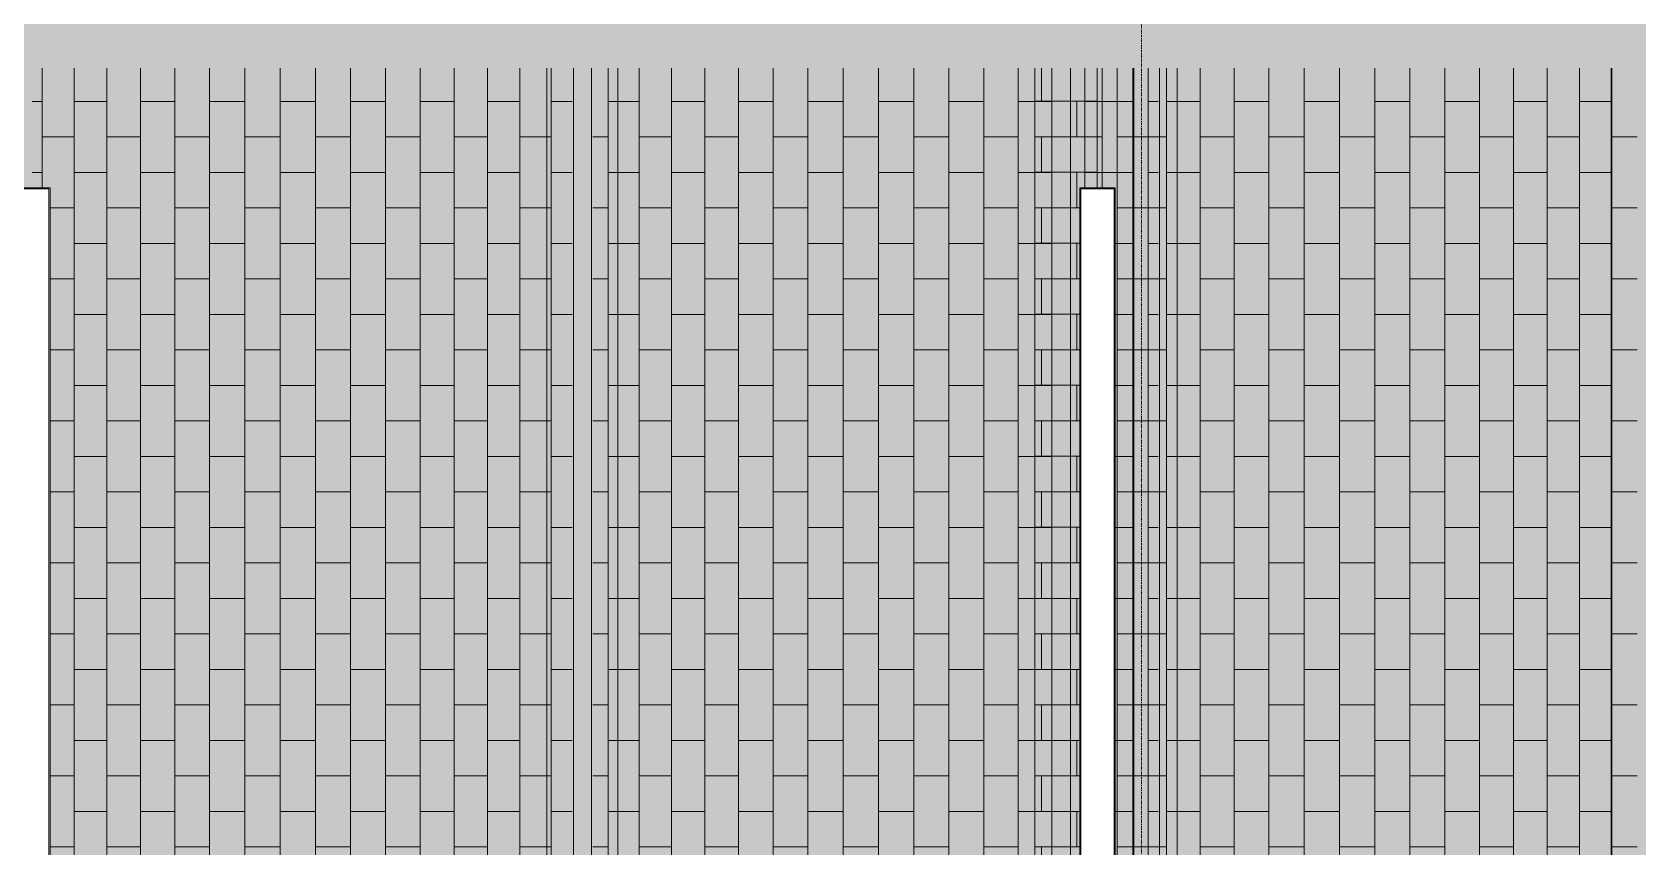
# Model space of a CAD drawing. Header units: inches. Extents: x -956 to 966, y -1111 to 895.
# Drawn here: x -13.8 to 167.1, y 701.6 to 793.4 of the extents above; entities that cross this region are included whole.
import ezdxf

# ---------------------------------------------------------------- set-up
doc = ezdxf.new("R2010")
doc.units = ezdxf.units.IN
doc.header["$MEASUREMENT"] = 0
doc.linetypes.add('Grid Line 1_4_', pattern=[0.4375, 0.25, -0.0625, 0.0625, -0.0625])
for name, color, linetype, lineweight in [('A-CLNG', 13, 'Continuous', 13), ('A-CLNG-PATT', 13, 'Continuous', 13), ('E-LITE-EQPM', 33, 'Continuous', 9), ('S-GRID', 1, 'Continuous', 9)]:
    doc.layers.add(name, color=color, linetype=linetype, lineweight=lineweight)

# ---------------------------------------------------------------- blocks, each defined once
blk = doc.blocks.new('Lighting - Pendant-Finelite-HP4-D - HP-4 D-8_-SO-3000K-120-FA-SC-3361575-7TH FLOOR TELECOM OVERHEAD ROUTING PLAN')
at = {"layer": 'E-LITE-EQPM', "color": 9}
for p, q in [((48, 2), (-48, 2)), ((-48, 2), (-48, -2)), ((47.875, 1.875), (-47.875, 1.875)), ((-47.875, 1.875), (-47.875, -1.875)), ((-47.875, 1.875), (47.875, 1.875)), ((-47.875, -1.875), (-47.875, 1.875)), ((-48, -2), (48, -2)), ((-47.875, -1.875), (47.875, -1.875)), ((47.875, -1.875), (-47.875, -1.875))]:
    blk.add_line(p, q, dxfattribs=at)
blk = doc.blocks.new('FP_1_50-7TH FLOOR TELECOM OVERHEAD ROUTING PLAN')
at = {"layer": 'A-CLNG-PATT', "color": 50}
for p, q in [((-12.69, 775.86), (-12.69, 789.34)), ((-9.09, 542.63), (-9.09, 789.34)), ((-5.39, 542.63), (-5.39, 789.34)), ((-1.6, 542.63), (-1.6, 789.34)), ((2.26, 542.63), (2.26, 789.34)), ((6.18, 542.63), (6.18, 789.34)), ((10.13, 542.63), (10.13, 789.34)), ((14.11, 542.63), (14.11, 789.34)), ((18.09, 542.63), (18.09, 789.34)), ((22.05, 542.63), (22.05, 789.34)), ((25.99, 542.63), (25.99, 789.34)), ((29.88, 542.63), (29.88, 789.34)), ((33.71, 542.63), (33.71, 789.34)), ((37.47, 542.63), (37.47, 789.34)), ((41.12, 542.63), (41.12, 789.34)), ((44.67, 542.63), (44.67, 789.34)), ((-13.82, 785.61), (-12.69, 785.61)), ((-9.09, 785.61), (-5.39, 785.61)), ((-1.6, 785.61), (2.26, 785.61)), ((6.18, 785.61), (10.13, 785.61)), ((14.11, 785.61), (18.09, 785.61)), ((22.05, 785.61), (25.99, 785.61)), ((29.88, 785.61), (33.71, 785.61)), ((37.47, 785.61), (41.12, 785.61)), ((44.67, 785.61), (47.03, 785.61)), ((-12.69, 781.61), (-9.09, 781.61)), ((-5.39, 781.61), (-1.6, 781.61)), ((2.26, 781.61), (6.18, 781.61)), ((10.13, 781.61), (14.11, 781.61)), ((18.09, 781.61), (22.05, 781.61)), ((25.99, 781.61), (29.88, 781.61)), ((33.71, 781.61), (37.47, 781.61)), ((41.12, 781.61), (44.18, 781.61)), ((44.18, 781.61), (44.67, 781.61)), ((-13.82, 777.61), (-12.69, 777.61)), ((-9.09, 777.61), (-5.39, 777.61)), ((-1.6, 777.61), (2.26, 777.61)), ((6.18, 777.61), (10.13, 777.61)), ((14.11, 777.61), (18.09, 777.61)), ((22.05, 777.61), (25.99, 777.61)), ((29.88, 777.61), (33.71, 777.61)), ((37.47, 777.61), (41.12, 777.61)), ((44.67, 777.61), (47.03, 777.61)), ((-11.8, 773.61), (-9.09, 773.61)), ((-5.39, 773.61), (-1.6, 773.61)), ((2.26, 773.61), (6.18, 773.61)), ((10.13, 773.61), (14.11, 773.61)), ((18.09, 773.61), (22.05, 773.61)), ((25.99, 773.61), (29.88, 773.61)), ((33.71, 773.61), (37.47, 773.61)), ((41.12, 773.61), (44.18, 773.61)), ((44.18, 773.61), (44.67, 773.61)), ((-9.09, 769.61), (-5.39, 769.61)), ((-1.6, 769.61), (2.26, 769.61)), ((6.18, 769.61), (10.13, 769.61)), ((14.11, 769.61), (18.09, 769.61)), ((22.05, 769.61), (25.99, 769.61)), ((29.88, 769.61), (33.71, 769.61)), ((37.47, 769.61), (41.12, 769.61)), ((44.67, 769.61), (47.03, 769.61)), ((-11.8, 765.61), (-9.09, 765.61)), ((-5.39, 765.61), (-1.6, 765.61)), ((2.26, 765.61), (6.18, 765.61)), ((10.13, 765.61), (14.11, 765.61)), ((18.09, 765.61), (22.05, 765.61)), ((25.99, 765.61), (29.88, 765.61)), ((33.71, 765.61), (37.47, 765.61)), ((41.12, 765.61), (44.18, 765.61)), ((44.18, 765.61), (44.67, 765.61)), ((-9.09, 761.61), (-5.39, 761.61)), ((-1.6, 761.61), (2.26, 761.61)), ((6.18, 761.61), (10.13, 761.61)), ((14.11, 761.61), (18.09, 761.61)), ((22.05, 761.61), (25.99, 761.61)), ((29.88, 761.61), (33.71, 761.61)), ((37.47, 761.61), (41.12, 761.61)), ((44.67, 761.61), (47.03, 761.61)), ((-11.8, 757.61), (-9.09, 757.61)), ((-5.39, 757.61), (-1.6, 757.61)), ((2.26, 757.61), (6.18, 757.61)), ((10.13, 757.61), (14.11, 757.61)), ((18.09, 757.61), (22.05, 757.61)), ((25.99, 757.61), (29.88, 757.61)), ((33.71, 757.61), (37.47, 757.61)), ((41.12, 757.61), (44.18, 757.61)), ((44.18, 757.61), (44.67, 757.61)), ((-9.09, 753.61), (-5.39, 753.61)), ((-1.6, 753.61), (2.26, 753.61)), ((6.18, 753.61), (10.13, 753.61)), ((14.11, 753.61), (18.09, 753.61)), ((22.05, 753.61), (25.99, 753.61)), ((29.88, 753.61), (33.71, 753.61)), ((37.47, 753.61), (41.12, 753.61)), ((44.67, 753.61), (47.03, 753.61)), ((-11.8, 749.61), (-9.09, 749.61)), ((-5.39, 749.61), (-1.6, 749.61)), ((2.26, 749.61), (6.18, 749.61)), ((10.13, 749.61), (14.11, 749.61)), ((18.09, 749.61), (22.05, 749.61)), ((25.99, 749.61), (29.88, 749.61)), ((33.71, 749.61), (37.47, 749.61)), ((41.12, 749.61), (44.18, 749.61)), ((44.18, 749.61), (44.67, 749.61)), ((-9.09, 745.61), (-5.39, 745.61)), ((-1.6, 745.61), (2.26, 745.61)), ((6.18, 745.61), (10.13, 745.61)), ((14.11, 745.61), (18.09, 745.61)), ((22.05, 745.61), (25.99, 745.61)), ((29.88, 745.61), (33.71, 745.61)), ((37.47, 745.61), (41.12, 745.61)), ((44.67, 745.61), (47.03, 745.61)), ((-11.8, 741.61), (-9.09, 741.61)), ((-5.39, 741.61), (-1.6, 741.61)), ((2.26, 741.61), (6.18, 741.61)), ((10.13, 741.61), (14.11, 741.61)), ((18.09, 741.61), (22.05, 741.61)), ((25.99, 741.61), (29.88, 741.61)), ((33.71, 741.61), (37.47, 741.61)), ((41.12, 741.61), (44.18, 741.61)), ((44.18, 741.61), (44.67, 741.61)), ((-9.09, 737.61), (-5.39, 737.61)), ((-1.6, 737.61), (2.26, 737.61)), ((6.18, 737.61), (10.13, 737.61)), ((14.11, 737.61), (18.09, 737.61)), ((22.05, 737.61), (25.99, 737.61)), ((29.88, 737.61), (33.71, 737.61)), ((37.47, 737.61), (41.12, 737.61)), ((44.67, 737.61), (47.03, 737.61)), ((-11.8, 733.61), (-9.09, 733.61)), ((-5.39, 733.61), (-1.6, 733.61)), ((2.26, 733.61), (6.18, 733.61)), ((10.13, 733.61), (14.11, 733.61)), ((18.09, 733.61), (22.05, 733.61)), ((25.99, 733.61), (29.88, 733.61)), ((33.71, 733.61), (37.47, 733.61)), ((41.12, 733.61), (44.18, 733.61)), ((44.18, 733.61), (44.67, 733.61)), ((-9.09, 729.61), (-5.39, 729.61)), ((-1.6, 729.61), (2.26, 729.61)), ((6.18, 729.61), (10.13, 729.61)), ((14.11, 729.61), (18.09, 729.61)), ((22.05, 729.61), (25.99, 729.61)), ((29.88, 729.61), (33.71, 729.61)), ((37.47, 729.61), (41.12, 729.61)), ((44.67, 729.61), (47.03, 729.61)), ((-11.8, 725.61), (-9.09, 725.61)), ((-5.39, 725.61), (-1.6, 725.61)), ((2.26, 725.61), (6.18, 725.61)), ((10.13, 725.61), (14.11, 725.61)), ((18.09, 725.61), (22.05, 725.61)), ((25.99, 725.61), (29.88, 725.61)), ((33.71, 725.61), (37.47, 725.61)), ((41.12, 725.61), (44.18, 725.61)), ((44.18, 725.61), (44.67, 725.61)), ((-9.09, 721.61), (-5.39, 721.61)), ((-1.6, 721.61), (2.26, 721.61)), ((6.18, 721.61), (10.13, 721.61)), ((14.11, 721.61), (18.09, 721.61)), ((22.05, 721.61), (25.99, 721.61)), ((29.88, 721.61), (33.71, 721.61)), ((37.47, 721.61), (41.12, 721.61)), ((44.67, 721.61), (47.03, 721.61)), ((-11.8, 717.61), (-9.09, 717.61)), ((-5.39, 717.61), (-1.6, 717.61)), ((2.26, 717.61), (6.18, 717.61)), ((10.13, 717.61), (14.11, 717.61)), ((18.09, 717.61), (22.05, 717.61)), ((25.99, 717.61), (29.88, 717.61)), ((33.71, 717.61), (37.47, 717.61)), ((41.12, 717.61), (44.18, 717.61)), ((44.18, 717.61), (44.67, 717.61)), ((-9.09, 713.61), (-5.39, 713.61)), ((-1.6, 713.61), (2.26, 713.61)), ((6.18, 713.61), (10.13, 713.61)), ((14.11, 713.61), (18.09, 713.61)), ((22.05, 713.61), (25.99, 713.61)), ((29.88, 713.61), (33.71, 713.61)), ((37.47, 713.61), (41.12, 713.61)), ((44.67, 713.61), (47.03, 713.61)), ((-11.8, 709.61), (-9.09, 709.61)), ((-5.39, 709.61), (-1.6, 709.61)), ((2.26, 709.61), (6.18, 709.61)), ((10.13, 709.61), (14.11, 709.61)), ((18.09, 709.61), (22.05, 709.61)), ((25.99, 709.61), (29.88, 709.61)), ((33.71, 709.61), (37.47, 709.61)), ((41.12, 709.61), (44.18, 709.61)), ((44.18, 709.61), (44.67, 709.61)), ((-9.09, 705.61), (-5.39, 705.61)), ((-1.6, 705.61), (2.26, 705.61)), ((6.18, 705.61), (10.13, 705.61)), ((14.11, 705.61), (18.09, 705.61)), ((22.05, 705.61), (25.99, 705.61)), ((29.88, 705.61), (33.71, 705.61)), ((37.47, 705.61), (41.12, 705.61)), ((44.67, 705.61), (47.03, 705.61)), ((-11.8, 701.61), (-9.09, 701.61)), ((-5.39, 701.61), (-1.6, 701.61)), ((2.26, 701.61), (6.18, 701.61)), ((10.13, 701.61), (14.11, 701.61)), ((18.09, 701.61), (22.05, 701.61)), ((25.99, 701.61), (29.88, 701.61)), ((33.71, 701.61), (37.47, 701.61)), ((41.12, 701.61), (44.18, 701.61)), ((44.18, 701.61), (44.67, 701.61))]:
    blk.add_line(p, q, dxfattribs=at)
blk = doc.blocks.new('FP_1_51-7TH FLOOR TELECOM OVERHEAD ROUTING PLAN')
at = {"layer": 'A-CLNG-PATT', "color": 50}
for p, q in [((51.06, 542.63), (51.06, 789.34)), ((54.58, 542.63), (54.58, 789.34)), ((58.22, 542.63), (58.22, 789.34)), ((61.95, 542.63), (61.95, 789.34)), ((65.77, 542.63), (65.77, 789.34)), ((69.65, 542.63), (69.65, 789.34)), ((73.58, 542.63), (73.58, 789.34)), ((77.55, 542.63), (77.55, 789.34)), ((81.53, 542.63), (81.53, 789.34)), ((85.5, 542.63), (85.5, 789.34)), ((89.46, 542.63), (89.46, 789.34)), ((93.39, 542.63), (93.39, 789.34)), ((97.26, 542.63), (97.26, 789.34)), ((101.06, 542.63), (101.06, 789.34)), ((104.78, 775.86), (104.78, 789.34)), ((108.4, 542.63), (108.4, 789.34)), ((111.9, 542.63), (111.9, 789.34)), ((51.06, 785.61), (52.18, 785.61)), ((52.18, 785.61), (54.58, 785.61)), ((58.22, 785.61), (61.95, 785.61)), ((65.77, 785.61), (69.65, 785.61)), ((73.58, 785.61), (77.55, 785.61)), ((81.53, 785.61), (85.5, 785.61)), ((89.46, 785.61), (93.39, 785.61)), ((97.26, 785.61), (99.15, 785.61)), ((99.15, 785.61), (101.06, 785.61)), ((104.78, 785.61), (106.15, 785.61)), ((106.15, 785.61), (107.78, 785.61)), ((107.8, 785.61), (108.4, 785.61)), ((111.9, 785.61), (113.03, 785.61)), ((49.33, 781.61), (51.06, 781.61)), ((54.58, 781.61), (58.22, 781.61)), ((61.95, 781.61), (65.77, 781.61)), ((69.65, 781.61), (73.58, 781.61)), ((77.55, 781.61), (81.53, 781.61)), ((85.5, 781.61), (89.46, 781.61)), ((93.39, 781.61), (97.26, 781.61)), ((101.06, 781.61), (103.15, 781.61)), ((103.15, 781.61), (104.78, 781.61)), ((108.4, 781.61), (110.18, 781.61)), ((110.18, 781.61), (111.9, 781.61)), ((51.06, 777.61), (52.18, 777.61)), ((52.18, 777.61), (54.58, 777.61)), ((58.22, 777.61), (61.95, 777.61)), ((65.77, 777.61), (69.65, 777.61)), ((73.58, 777.61), (77.55, 777.61)), ((81.53, 777.61), (85.5, 777.61)), ((89.46, 777.61), (93.39, 777.61)), ((97.26, 777.61), (99.15, 777.61)), ((99.15, 777.61), (101.06, 777.61)), ((104.78, 777.61), (106.15, 777.61)), ((106.15, 777.61), (107.8, 777.61)), ((107.8, 777.61), (108.4, 777.61)), ((111.9, 777.61), (113.03, 777.61)), ((49.33, 773.61), (51.06, 773.61)), ((54.58, 773.61), (58.22, 773.61)), ((61.95, 773.61), (65.77, 773.61)), ((69.65, 773.61), (73.58, 773.61)), ((77.55, 773.61), (81.53, 773.61)), ((85.5, 773.61), (89.46, 773.61)), ((93.39, 773.61), (97.26, 773.61)), ((101.06, 773.61), (103.15, 773.61)), ((103.15, 773.61), (104.21, 773.61)), ((108.4, 773.61), (110.18, 773.61)), ((110.18, 773.61), (111.9, 773.61)), ((51.06, 769.61), (52.18, 769.61)), ((52.18, 769.61), (54.58, 769.61)), ((58.22, 769.61), (61.95, 769.61)), ((65.77, 769.61), (69.65, 769.61)), ((73.58, 769.61), (77.55, 769.61)), ((81.53, 769.61), (85.5, 769.61)), ((89.46, 769.61), (93.39, 769.61)), ((97.26, 769.61), (99.15, 769.61)), ((99.15, 769.61), (101.06, 769.61)), ((108.19, 769.61), (108.4, 769.61)), ((111.9, 769.61), (113.03, 769.61)), ((49.33, 765.61), (51.06, 765.61)), ((54.58, 765.61), (58.22, 765.61)), ((61.95, 765.61), (65.77, 765.61)), ((69.65, 765.61), (73.58, 765.61)), ((77.55, 765.61), (81.53, 765.61)), ((85.5, 765.61), (89.46, 765.61)), ((93.39, 765.61), (97.26, 765.61)), ((101.06, 765.61), (103.15, 765.61)), ((103.15, 765.61), (104.2, 765.61)), ((108.4, 765.61), (110.18, 765.61)), ((110.18, 765.61), (111.9, 765.61)), ((51.06, 761.61), (52.18, 761.61)), ((52.18, 761.61), (54.58, 761.61)), ((58.22, 761.61), (61.95, 761.61)), ((65.77, 761.61), (69.65, 761.61)), ((73.58, 761.61), (77.55, 761.61)), ((81.53, 761.61), (85.5, 761.61)), ((89.46, 761.61), (93.39, 761.61)), ((97.26, 761.61), (99.15, 761.61)), ((99.15, 761.61), (101.06, 761.61)), ((108.2, 761.61), (108.4, 761.61)), ((111.9, 761.61), (113.03, 761.61)), ((49.33, 757.61), (51.06, 757.61)), ((54.58, 757.61), (58.22, 757.61)), ((61.95, 757.61), (65.77, 757.61)), ((69.65, 757.61), (73.58, 757.61)), ((77.55, 757.61), (81.53, 757.61)), ((85.5, 757.61), (89.46, 757.61)), ((93.39, 757.61), (97.26, 757.61)), ((101.06, 757.61), (103.15, 757.61)), ((103.15, 757.61), (104.2, 757.61)), ((108.4, 757.61), (110.18, 757.61)), ((110.18, 757.61), (111.9, 757.61)), ((51.06, 753.61), (52.18, 753.61)), ((52.18, 753.61), (54.58, 753.61)), ((58.22, 753.61), (61.95, 753.61)), ((65.77, 753.61), (69.65, 753.61)), ((73.58, 753.61), (77.55, 753.61)), ((81.53, 753.61), (85.5, 753.61)), ((89.46, 753.61), (93.39, 753.61)), ((97.26, 753.61), (99.15, 753.61)), ((99.15, 753.61), (101.06, 753.61)), ((108.2, 753.61), (108.4, 753.61)), ((111.9, 753.61), (113.03, 753.61)), ((49.33, 749.61), (51.06, 749.61)), ((54.58, 749.61), (58.22, 749.61)), ((61.95, 749.61), (65.77, 749.61)), ((69.65, 749.61), (73.58, 749.61)), ((77.55, 749.61), (81.53, 749.61)), ((85.5, 749.61), (89.46, 749.61)), ((93.39, 749.61), (97.26, 749.61)), ((101.06, 749.61), (103.15, 749.61)), ((103.15, 749.61), (104.2, 749.61)), ((108.4, 749.61), (110.18, 749.61)), ((110.18, 749.61), (111.9, 749.61)), ((51.06, 745.61), (52.18, 745.61)), ((52.18, 745.61), (54.58, 745.61)), ((58.22, 745.61), (61.95, 745.61)), ((65.77, 745.61), (69.65, 745.61)), ((73.58, 745.61), (77.55, 745.61)), ((81.53, 745.61), (85.5, 745.61)), ((89.46, 745.61), (93.39, 745.61)), ((97.26, 745.61), (99.15, 745.61)), ((99.15, 745.61), (101.06, 745.61)), ((108.2, 745.61), (108.4, 745.61)), ((111.9, 745.61), (113.03, 745.61)), ((49.33, 741.61), (51.06, 741.61)), ((54.58, 741.61), (58.22, 741.61)), ((61.95, 741.61), (65.77, 741.61)), ((69.65, 741.61), (73.58, 741.61)), ((77.55, 741.61), (81.53, 741.61)), ((85.5, 741.61), (89.46, 741.61)), ((93.39, 741.61), (97.26, 741.61)), ((101.06, 741.61), (103.15, 741.61)), ((103.15, 741.61), (104.2, 741.61)), ((108.4, 741.61), (110.18, 741.61)), ((110.18, 741.61), (111.9, 741.61)), ((51.06, 737.61), (52.18, 737.61)), ((52.18, 737.61), (54.58, 737.61)), ((58.22, 737.61), (61.95, 737.61)), ((65.77, 737.61), (69.65, 737.61)), ((73.58, 737.61), (77.55, 737.61)), ((81.53, 737.61), (85.5, 737.61)), ((89.46, 737.61), (93.39, 737.61)), ((97.26, 737.61), (99.15, 737.61)), ((99.15, 737.61), (101.06, 737.61)), ((108.2, 737.61), (108.4, 737.61)), ((111.9, 737.61), (113.03, 737.61)), ((49.33, 733.61), (51.06, 733.61)), ((54.58, 733.61), (58.22, 733.61)), ((61.95, 733.61), (65.77, 733.61)), ((69.65, 733.61), (73.58, 733.61)), ((77.55, 733.61), (81.53, 733.61)), ((85.5, 733.61), (89.46, 733.61)), ((93.39, 733.61), (97.26, 733.61)), ((101.06, 733.61), (103.15, 733.61)), ((103.15, 733.61), (104.2, 733.61)), ((108.4, 733.61), (110.18, 733.61)), ((110.18, 733.61), (111.9, 733.61)), ((51.06, 729.61), (52.18, 729.61)), ((52.18, 729.61), (54.58, 729.61)), ((58.22, 729.61), (61.95, 729.61)), ((65.77, 729.61), (69.65, 729.61)), ((73.58, 729.61), (77.55, 729.61)), ((81.53, 729.61), (85.5, 729.61)), ((89.46, 729.61), (93.39, 729.61)), ((97.26, 729.61), (99.15, 729.61)), ((99.15, 729.61), (101.06, 729.61)), ((108.2, 729.61), (108.4, 729.61)), ((111.9, 729.61), (113.03, 729.61)), ((49.33, 725.61), (51.06, 725.61)), ((54.58, 725.61), (58.22, 725.61)), ((61.95, 725.61), (65.77, 725.61)), ((69.65, 725.61), (73.58, 725.61)), ((77.55, 725.61), (81.53, 725.61)), ((85.5, 725.61), (89.46, 725.61)), ((93.39, 725.61), (97.26, 725.61)), ((101.06, 725.61), (103.15, 725.61)), ((103.15, 725.61), (104.2, 725.61)), ((108.4, 725.61), (110.18, 725.61)), ((110.18, 725.61), (111.9, 725.61)), ((51.06, 721.61), (52.18, 721.61)), ((52.18, 721.61), (54.58, 721.61)), ((58.22, 721.61), (61.95, 721.61)), ((65.77, 721.61), (69.65, 721.61)), ((73.58, 721.61), (77.55, 721.61)), ((81.53, 721.61), (85.5, 721.61)), ((89.46, 721.61), (93.39, 721.61)), ((97.26, 721.61), (99.15, 721.61)), ((99.15, 721.61), (101.06, 721.61)), ((108.2, 721.61), (108.4, 721.61)), ((111.9, 721.61), (113.03, 721.61)), ((49.33, 717.61), (51.06, 717.61)), ((54.58, 717.61), (58.22, 717.61)), ((61.95, 717.61), (65.77, 717.61)), ((69.65, 717.61), (73.58, 717.61)), ((77.55, 717.61), (81.53, 717.61)), ((85.5, 717.61), (89.46, 717.61)), ((93.39, 717.61), (97.26, 717.61)), ((101.06, 717.61), (103.15, 717.61)), ((103.15, 717.61), (104.2, 717.61)), ((108.4, 717.61), (110.18, 717.61)), ((110.18, 717.61), (111.9, 717.61)), ((51.06, 713.61), (52.18, 713.61)), ((52.18, 713.61), (54.58, 713.61)), ((58.22, 713.61), (61.95, 713.61)), ((65.77, 713.61), (69.65, 713.61)), ((73.58, 713.61), (77.55, 713.61)), ((81.53, 713.61), (85.5, 713.61)), ((89.46, 713.61), (93.39, 713.61)), ((97.26, 713.61), (99.15, 713.61)), ((99.15, 713.61), (101.06, 713.61)), ((108.2, 713.61), (108.4, 713.61)), ((111.9, 713.61), (113.03, 713.61)), ((49.33, 709.61), (51.06, 709.61)), ((54.58, 709.61), (58.22, 709.61)), ((61.95, 709.61), (65.77, 709.61)), ((69.65, 709.61), (73.58, 709.61)), ((77.55, 709.61), (81.53, 709.61)), ((85.5, 709.61), (89.46, 709.61)), ((93.39, 709.61), (97.26, 709.61)), ((101.06, 709.61), (103.15, 709.61)), ((103.15, 709.61), (104.2, 709.61)), ((108.4, 709.61), (110.18, 709.61)), ((110.18, 709.61), (111.9, 709.61)), ((51.06, 705.61), (52.18, 705.61)), ((52.18, 705.61), (54.58, 705.61)), ((58.22, 705.61), (61.95, 705.61)), ((65.77, 705.61), (69.65, 705.61)), ((73.58, 705.61), (77.55, 705.61)), ((81.53, 705.61), (85.5, 705.61)), ((89.46, 705.61), (93.39, 705.61)), ((97.26, 705.61), (99.15, 705.61)), ((99.15, 705.61), (101.06, 705.61)), ((108.2, 705.61), (108.4, 705.61)), ((111.9, 705.61), (113.03, 705.61)), ((49.33, 701.61), (51.06, 701.61)), ((54.58, 701.61), (58.22, 701.61)), ((61.95, 701.61), (65.77, 701.61)), ((69.65, 701.61), (73.58, 701.61)), ((77.55, 701.61), (81.53, 701.61)), ((85.5, 701.61), (89.46, 701.61)), ((93.39, 701.61), (97.26, 701.61)), ((101.06, 701.61), (103.15, 701.61)), ((103.15, 701.61), (104.2, 701.61)), ((108.4, 701.61), (110.18, 701.61)), ((110.18, 701.61), (111.9, 701.61))]:
    blk.add_line(p, q, dxfattribs=at)
blk = doc.blocks.new('7th Floor Vault2 - 7th Floor Vault-3164437-7TH FLOOR TELECOM OVERHEAD ROUTING PLAN')
at = {"layer": 'A-CLNG', "color": 10, "lineweight": 9}
for p, q in [((44.18, 789.34), (44.18, 542.63)), ((44.18, 789.34), (44.18, 542.63)), ((47.18, 789.34), (47.18, 542.63)), ((49.18, 789.34), (49.18, 542.63)), ((52.18, 789.34), (52.18, 542.63)), ((52.18, 789.34), (52.18, 542.63)), ((110.18, 789.34), (110.18, 542.63)), ((110.18, 789.34), (110.18, 542.63)), ((113.18, 789.34), (113.18, 542.63)), ((115.18, 789.34), (115.18, 542.63)), ((115.18, 542.63), (115.18, 789.34))]:
    blk.add_line(p, q, dxfattribs=at)
blk.add_blockref('FP_1_50-7TH FLOOR TELECOM OVERHEAD ROUTING PLAN', (0, 0), dxfattribs=at)
at = {"layer": 'A-CLNG', "color": 9, "lineweight": 9}
blk.add_blockref('FP_1_51-7TH FLOOR TELECOM OVERHEAD ROUTING PLAN', (0, 0), dxfattribs=at)
blk = doc.blocks.new('FP_1_58-7TH FLOOR TELECOM OVERHEAD ROUTING PLAN')
at = {"layer": 'A-CLNG-PATT', "color": 50}
for p, q in [((118.71, 775.86), (118.71, 789.34)), ((122.29, 542.63), (122.29, 789.34)), ((125.98, 542.63), (125.98, 789.34)), ((129.76, 542.63), (129.76, 789.34)), ((133.61, 542.63), (133.61, 789.34)), ((137.51, 542.63), (137.51, 789.34)), ((141.46, 542.63), (141.46, 789.34)), ((145.44, 542.63), (145.44, 789.34)), ((149.42, 542.63), (149.42, 789.34)), ((153.39, 542.63), (153.39, 789.34)), ((157.33, 542.63), (157.33, 789.34)), ((161.23, 542.63), (161.23, 789.34)), ((165.07, 542.63), (165.07, 789.34)), ((168.84, 542.63), (168.84, 789.34)), ((172.51, 542.63), (172.51, 789.34)), ((176.08, 542.63), (176.08, 789.34)), ((118.71, 785.61), (120.54, 785.61)), ((120.54, 785.61), (122.18, 785.61)), ((122.18, 785.61), (122.29, 785.61)), ((125.98, 785.61), (127.18, 785.61)), ((127.18, 785.61), (129.76, 785.61)), ((133.61, 785.61), (137.51, 785.61)), ((141.46, 785.61), (145.44, 785.61)), ((149.42, 785.61), (153.39, 785.61)), ((157.33, 785.61), (161.23, 785.61)), ((165.07, 785.61), (168.84, 785.61)), ((172.51, 785.61), (176.08, 785.61)), ((115.3, 781.61), (118.15, 781.61)), ((118.15, 781.61), (118.71, 781.61)), ((122.29, 781.61), (125.18, 781.61)), ((125.18, 781.61), (125.98, 781.61)), ((129.76, 781.61), (133.61, 781.61)), ((137.51, 781.61), (141.46, 781.61)), ((145.44, 781.61), (149.42, 781.61)), ((153.39, 781.61), (157.33, 781.61)), ((161.23, 781.61), (165.07, 781.61)), ((168.84, 781.61), (172.51, 781.61)), ((176.08, 781.61), (176.15, 781.61)), ((176.15, 781.61), (178.99, 781.61)), ((118.71, 777.61), (120.54, 777.61)), ((120.54, 777.61), (122.18, 777.61)), ((122.18, 777.61), (122.29, 777.61)), ((125.98, 777.61), (127.18, 777.61)), ((127.18, 777.61), (129.76, 777.61)), ((133.61, 777.61), (137.51, 777.61)), ((141.46, 777.61), (145.44, 777.61)), ((149.42, 777.61), (153.39, 777.61)), ((157.33, 777.61), (161.23, 777.61)), ((165.07, 777.61), (168.84, 777.61)), ((172.51, 777.61), (176.08, 777.61)), ((115.3, 773.61), (116.21, 773.61)), ((122.29, 773.61), (125.18, 773.61)), ((125.18, 773.61), (125.98, 773.61)), ((129.76, 773.61), (133.61, 773.61)), ((137.51, 773.61), (141.46, 773.61)), ((145.44, 773.61), (149.42, 773.61)), ((153.39, 773.61), (157.33, 773.61)), ((161.23, 773.61), (165.07, 773.61)), ((168.84, 773.61), (172.51, 773.61)), ((176.08, 773.61), (176.15, 773.61)), ((176.15, 773.61), (178.99, 773.61)), ((120.19, 769.61), (120.54, 769.61)), ((120.54, 769.61), (122.18, 769.61)), ((122.18, 769.61), (122.29, 769.61)), ((125.98, 769.61), (127.18, 769.61)), ((127.18, 769.61), (129.76, 769.61)), ((133.61, 769.61), (137.51, 769.61)), ((141.46, 769.61), (145.44, 769.61)), ((149.42, 769.61), (153.39, 769.61)), ((157.33, 769.61), (161.23, 769.61)), ((165.07, 769.61), (168.84, 769.61)), ((172.51, 769.61), (176.08, 769.61)), ((115.3, 765.61), (116.2, 765.61)), ((122.29, 765.61), (125.18, 765.61)), ((125.18, 765.61), (125.98, 765.61)), ((129.76, 765.61), (133.61, 765.61)), ((137.51, 765.61), (141.46, 765.61)), ((145.44, 765.61), (149.42, 765.61)), ((153.39, 765.61), (157.33, 765.61)), ((161.23, 765.61), (165.07, 765.61)), ((168.84, 765.61), (172.51, 765.61)), ((176.08, 765.61), (176.15, 765.61)), ((176.15, 765.61), (178.99, 765.61)), ((120.2, 761.61), (120.54, 761.61)), ((120.54, 761.61), (122.18, 761.61)), ((122.18, 761.61), (122.29, 761.61)), ((125.98, 761.61), (127.18, 761.61)), ((127.18, 761.61), (129.76, 761.61)), ((133.61, 761.61), (137.51, 761.61)), ((141.46, 761.61), (145.44, 761.61)), ((149.42, 761.61), (153.39, 761.61)), ((157.33, 761.61), (161.23, 761.61)), ((165.07, 761.61), (168.84, 761.61)), ((172.51, 761.61), (176.08, 761.61)), ((115.3, 757.61), (116.2, 757.61)), ((122.29, 757.61), (125.18, 757.61)), ((125.18, 757.61), (125.98, 757.61)), ((129.76, 757.61), (133.61, 757.61)), ((137.51, 757.61), (141.46, 757.61)), ((145.44, 757.61), (149.42, 757.61)), ((153.39, 757.61), (157.33, 757.61)), ((161.23, 757.61), (165.07, 757.61)), ((168.84, 757.61), (172.51, 757.61)), ((176.08, 757.61), (176.15, 757.61)), ((176.15, 757.61), (178.99, 757.61)), ((120.2, 753.61), (120.54, 753.61)), ((120.54, 753.61), (122.18, 753.61)), ((122.18, 753.61), (122.29, 753.61)), ((125.98, 753.61), (127.18, 753.61)), ((127.18, 753.61), (129.76, 753.61)), ((133.61, 753.61), (137.51, 753.61)), ((141.46, 753.61), (145.44, 753.61)), ((149.42, 753.61), (153.39, 753.61)), ((157.33, 753.61), (161.23, 753.61)), ((165.07, 753.61), (168.84, 753.61)), ((172.51, 753.61), (176.08, 753.61)), ((115.3, 749.61), (116.2, 749.61)), ((122.29, 749.61), (125.18, 749.61)), ((125.18, 749.61), (125.98, 749.61)), ((129.76, 749.61), (133.61, 749.61)), ((137.51, 749.61), (141.46, 749.61)), ((145.44, 749.61), (149.42, 749.61)), ((153.39, 749.61), (157.33, 749.61)), ((161.23, 749.61), (165.07, 749.61)), ((168.84, 749.61), (172.51, 749.61)), ((176.08, 749.61), (176.15, 749.61)), ((176.15, 749.61), (178.99, 749.61)), ((120.2, 745.61), (120.54, 745.61)), ((120.54, 745.61), (122.18, 745.61)), ((122.18, 745.61), (122.29, 745.61)), ((125.98, 745.61), (127.18, 745.61)), ((127.18, 745.61), (129.76, 745.61)), ((133.61, 745.61), (137.51, 745.61)), ((141.46, 745.61), (145.44, 745.61)), ((149.42, 745.61), (153.39, 745.61)), ((157.33, 745.61), (161.23, 745.61)), ((165.07, 745.61), (168.84, 745.61)), ((172.51, 745.61), (176.08, 745.61)), ((115.3, 741.61), (116.2, 741.61)), ((122.29, 741.61), (125.18, 741.61)), ((125.18, 741.61), (125.98, 741.61)), ((129.76, 741.61), (133.61, 741.61)), ((137.51, 741.61), (141.46, 741.61)), ((145.44, 741.61), (149.42, 741.61)), ((153.39, 741.61), (157.33, 741.61)), ((161.23, 741.61), (165.07, 741.61)), ((168.84, 741.61), (172.51, 741.61)), ((176.08, 741.61), (176.15, 741.61)), ((176.15, 741.61), (178.99, 741.61)), ((120.2, 737.61), (120.54, 737.61)), ((120.54, 737.61), (122.18, 737.61)), ((122.18, 737.61), (122.29, 737.61)), ((125.98, 737.61), (127.18, 737.61)), ((127.18, 737.61), (129.76, 737.61)), ((133.61, 737.61), (137.51, 737.61)), ((141.46, 737.61), (145.44, 737.61)), ((149.42, 737.61), (153.39, 737.61)), ((157.33, 737.61), (161.23, 737.61)), ((165.07, 737.61), (168.84, 737.61)), ((172.51, 737.61), (176.08, 737.61)), ((115.3, 733.61), (116.2, 733.61)), ((122.29, 733.61), (125.18, 733.61)), ((125.18, 733.61), (125.98, 733.61)), ((129.76, 733.61), (133.61, 733.61)), ((137.51, 733.61), (141.46, 733.61)), ((145.44, 733.61), (149.42, 733.61)), ((153.39, 733.61), (157.33, 733.61)), ((161.23, 733.61), (165.07, 733.61)), ((168.84, 733.61), (172.51, 733.61)), ((176.08, 733.61), (176.15, 733.61)), ((176.15, 733.61), (178.99, 733.61)), ((120.2, 729.61), (120.54, 729.61)), ((120.54, 729.61), (122.18, 729.61)), ((122.18, 729.61), (122.29, 729.61)), ((125.98, 729.61), (127.18, 729.61)), ((127.18, 729.61), (129.76, 729.61)), ((133.61, 729.61), (137.51, 729.61)), ((141.46, 729.61), (145.44, 729.61)), ((149.42, 729.61), (153.39, 729.61)), ((157.33, 729.61), (161.23, 729.61)), ((165.07, 729.61), (168.84, 729.61)), ((172.51, 729.61), (176.08, 729.61)), ((115.3, 725.61), (116.2, 725.61)), ((122.29, 725.61), (125.18, 725.61)), ((125.18, 725.61), (125.98, 725.61)), ((129.76, 725.61), (133.61, 725.61)), ((137.51, 725.61), (141.46, 725.61)), ((145.44, 725.61), (149.42, 725.61)), ((153.39, 725.61), (157.33, 725.61)), ((161.23, 725.61), (165.07, 725.61)), ((168.84, 725.61), (172.51, 725.61)), ((176.08, 725.61), (176.15, 725.61)), ((176.15, 725.61), (178.99, 725.61)), ((120.2, 721.61), (120.54, 721.61)), ((120.54, 721.61), (122.18, 721.61)), ((122.18, 721.61), (122.29, 721.61)), ((125.98, 721.61), (127.18, 721.61)), ((127.18, 721.61), (129.76, 721.61)), ((133.61, 721.61), (137.51, 721.61)), ((141.46, 721.61), (145.44, 721.61)), ((149.42, 721.61), (153.39, 721.61)), ((157.33, 721.61), (161.23, 721.61)), ((165.07, 721.61), (168.84, 721.61)), ((172.51, 721.61), (176.08, 721.61)), ((115.3, 717.61), (116.2, 717.61)), ((122.29, 717.61), (125.18, 717.61)), ((125.18, 717.61), (125.98, 717.61)), ((129.76, 717.61), (133.61, 717.61)), ((137.51, 717.61), (141.46, 717.61)), ((145.44, 717.61), (149.42, 717.61)), ((153.39, 717.61), (157.33, 717.61)), ((161.23, 717.61), (165.07, 717.61)), ((168.84, 717.61), (172.51, 717.61)), ((176.08, 717.61), (176.15, 717.61)), ((176.15, 717.61), (178.99, 717.61)), ((120.2, 713.61), (120.54, 713.61)), ((120.54, 713.61), (122.18, 713.61)), ((122.18, 713.61), (122.29, 713.61)), ((125.98, 713.61), (127.18, 713.61)), ((127.18, 713.61), (129.76, 713.61)), ((133.61, 713.61), (137.51, 713.61)), ((141.46, 713.61), (145.44, 713.61)), ((149.42, 713.61), (153.39, 713.61)), ((157.33, 713.61), (161.23, 713.61)), ((165.07, 713.61), (168.84, 713.61)), ((172.51, 713.61), (176.08, 713.61)), ((115.3, 709.61), (116.2, 709.61)), ((122.29, 709.61), (125.18, 709.61)), ((125.18, 709.61), (125.98, 709.61)), ((129.76, 709.61), (133.61, 709.61)), ((137.51, 709.61), (141.46, 709.61)), ((145.44, 709.61), (149.42, 709.61)), ((153.39, 709.61), (157.33, 709.61)), ((161.23, 709.61), (165.07, 709.61)), ((168.84, 709.61), (172.51, 709.61)), ((176.08, 709.61), (176.15, 709.61)), ((176.15, 709.61), (178.99, 709.61)), ((120.2, 705.61), (120.54, 705.61)), ((120.54, 705.61), (122.18, 705.61)), ((122.18, 705.61), (122.29, 705.61)), ((125.98, 705.61), (127.18, 705.61)), ((127.18, 705.61), (129.76, 705.61)), ((133.61, 705.61), (137.51, 705.61)), ((141.46, 705.61), (145.44, 705.61)), ((149.42, 705.61), (153.39, 705.61)), ((157.33, 705.61), (161.23, 705.61)), ((165.07, 705.61), (168.84, 705.61)), ((172.51, 705.61), (176.08, 705.61)), ((122.29, 701.61), (125.18, 701.61)), ((125.18, 701.61), (125.98, 701.61)), ((129.76, 701.61), (133.61, 701.61)), ((137.51, 701.61), (141.46, 701.61)), ((145.44, 701.61), (149.42, 701.61)), ((153.39, 701.61), (157.33, 701.61)), ((161.23, 701.61), (165.07, 701.61)), ((168.84, 701.61), (172.51, 701.61)), ((176.08, 701.61), (176.15, 701.61)), ((176.15, 701.61), (178.99, 701.61))]:
    blk.add_line(p, q, dxfattribs=at)
blk = doc.blocks.new('7th Floor Vault3 - 7th Floor Vault-3165199-7TH FLOOR TELECOM OVERHEAD ROUTING PLAN')
at = {"layer": 'A-CLNG-PATT'}
h = blk.add_hatch(dxfattribs=at)
h.set_pattern_fill('FP1_27', color=253, style=0, pattern_type=2)
h.set_pattern_definition([(0, (-28.123, -146.389), (0, -4), []), (270, (-28.123, -146.389), (-4, -4), [4, -4])])
h.paths.add_polyline_path([(118.15, 287.38), (118.15, 343.86), (116.2, 343.86), (116.2, 439.86), (118.15, 439.86), (118.15, 506.51), (111.15, 506.51), (111.15, 287.38)], flags=0)
h.paths.add_polyline_path([(111.15, 508.76), (118.15, 508.76), (118.15, 511.88), (111.15, 511.88), (111.15, 509.92)], flags=0)
h.paths.add_polyline_path([(111.15, 537.38), (118.15, 537.38), (118.15, 540.38), (111.15, 540.38)], flags=0)
h.paths.add_polyline_path([(111.15, 542.63), (118.15, 542.63), (118.15, 559.86), (116.2, 559.86), (116.2, 607.86), (118.15, 607.86), (118.15, 679.86), (116.2, 679.86), (116.2, 775.86), (118.15, 775.86), (118.15, 789.34), (111.15, 789.34), (111.15, 544.51)], flags=0)
h.paths.add_polyline_path([(111.15, 795.34), (118.15, 795.34), (118.15, 797.38), (111.15, 797.38)], flags=0)
at = {"layer": 'A-CLNG', "color": 10, "lineweight": 9}
for p, q in [((111.15, 789.34), (111.15, 542.63)), ((111.15, 789.34), (111.15, 542.63)), ((115.15, 789.34), (115.15, 542.63)), ((118.15, 789.34), (118.15, 775.86)), ((118.15, 789.34), (118.15, 775.86)), ((176.15, 789.34), (176.15, 542.63)), ((176.15, 789.34), (176.15, 542.63))]:
    blk.add_line(p, q, dxfattribs=at)
blk.add_blockref('FP_1_58-7TH FLOOR TELECOM OVERHEAD ROUTING PLAN', (0, 0), dxfattribs=at)

msp = doc.modelspace()

# ---------------------------------------------------------------- hatches: boundary and pattern name
at = {"layer": 'A-CLNG-PATT'}
h = msp.add_hatch(dxfattribs=at)
h.set_pattern_fill('FP1_12', color=253, style=0, pattern_type=2)
h.set_pattern_definition([(0, (0, 0), (30.72, 7.68), [1.267, -21.773, 1.267, -21.773, -122.88]), (0, (0, 0), (30.72, 7.68), [-46.08, 1.267, -44.813, 1.267, -21.773, -53.76]), (0, (0, 0), (30.72, 7.68), [-115.2, 1.267, -14.093, 1.267, -37.133]), (120, (11.52, 3.84), (-22.011075, 22.7643), [1.267, -21.773, 1.267, -21.773, -122.88]), (120, (11.52, 3.84), (-22.011075, 22.7643), [-46.08, 1.267, -44.813, 1.267, -21.773, -53.76]), (120, (11.52, 3.84), (-22.011075, 22.7643), [-115.2, 1.267, -14.093, 1.267, -37.133]), (240, (15.36, 19.2), (-8.708925, -30.4443), [1.267, -21.773, 1.267, -21.773, -122.88]), (240, (15.36, 19.2), (-8.708925, -30.4443), [-46.08, 1.267, -44.813, 1.267, -21.773, -53.76]), (240, (15.36, 19.2), (-8.708925, -30.4443), [-115.2, 1.267, -14.093, 1.267, -37.133])])
h.paths.add_polyline_path([(-294.34, -537.62), (-227.98, -537.62), (-227.98, -527.62), (-219.98, -527.62), (-219.98, -509.12), (-210.98, -509.12), (-210.98, -364.18), (-211.98, -364.18), (-211.98, -243.37), (-299.98, -243.37), (-299.98, -537.62)], flags=0)
h.paths.add_polyline_path([(-606.23, -537.62), (-602.07, -537.62), (-602.07, -532.87), (-606.23, -532.87), (-606.23, -535.37)], flags=0)
h.paths.add_polyline_path([(-561.64, -537.62), (-356.48, -537.62), (-356.48, -525.62), (-323.98, -525.62), (-323.98, -537.62), (-305.35, -537.62), (-305.35, -525.37), (-321.35, -525.37), (-321.35, -427.37), (-305.35, -427.37), (-305.35, -243.37), (-386.84, -243.37), (-386.84, -318.61), (-390.84, -318.61), (-390.84, -243.37), (-496.9, -243.37), (-496.9, -318.61), (-500.9, -318.61), (-500.9, -243.37), (-562.04, -243.37), (-562.04, -427.37), (-500.9, -427.37), (-500.9, -402.61), (-496.9, -402.61), (-496.9, -427.37), (-390.84, -427.37), (-390.84, -402.61), (-386.84, -402.61), (-386.84, -427.37), (-370.04, -427.37), (-370.04, -525.37), (-578.04, -525.37), (-578.04, -243.37), (-578.35, -243.37), (-578.35, -528.62), (-563.48, -528.62), (-563.48, -537.62)], flags=0)
h.paths.add_polyline_path([(-567.73, -537.62), (-567.73, -532.87), (-578.07, -532.87), (-578.07, -537.62), (-572.48, -537.62)], flags=0)
h.paths.add_polyline_path([(-352.23, -537.62), (-349.48, -537.62), (-349.48, -529.87), (-352.23, -529.87), (-352.23, -536.61)], flags=0)
h.paths.add_polyline_path([(-680.44, -535.37), (-610.48, -535.37), (-610.48, -528.62), (-583.23, -528.62), (-583.23, -526.62), (-662.91, -526.62), (-662.91, -498.61), (-665.8, -498.61), (-665.8, -402.61), (-661.8, -402.61), (-661.8, -428.62), (-583.23, -428.62), (-583.23, -422.62), (-598.91, -422.62), (-598.91, -386.62), (-662.91, -386.62), (-662.91, -318.61), (-665.8, -318.61), (-665.8, -243.37), (-666.35, -243.37), (-666.35, -246.62), (-730.35, -246.62), (-730.35, -243.37), (-762.35, -243.37), (-762.35, -246.62), (-771.86, -246.62), (-771.86, -288.62), (-694.91, -288.62), (-694.91, -386.62), (-790.91, -386.62), (-790.91, -288.62), (-775.86, -288.62), (-775.86, -246.62), (-842.35, -246.62), (-842.35, -243.37), (-853.35, -243.37), (-853.35, -535.37), (-710.14, -535.37)], flags=0)
h.paths.add_polyline_path([(-834.85, -526.62), (-850.85, -526.62), (-850.85, -428.62), (-706.85, -428.62), (-706.85, -526.62), (-828.94, -526.62)], flags=0)
h.paths.add_polyline_path([(-255.48, -481.68), (-256.53, -481.54), (-257.51, -481.14), (-258.35, -480.49), (-259, -479.65), (-259.4, -478.67), (-259.54, -477.62), (-259.4, -476.57), (-259, -475.59), (-258.35, -474.75), (-257.51, -474.1), (-256.53, -473.7), (-255.48, -473.56), (-254.43, -473.7), (-253.45, -474.1), (-252.6, -474.75), (-251.96, -475.59), (-251.55, -476.57), (-251.41, -477.62), (-251.55, -478.67), (-251.96, -479.65), (-252.6, -480.49), (-253.45, -481.14), (-254.43, -481.54)], flags=0)
h.paths.add_polyline_path([(-255.48, -421.68), (-256.53, -421.54), (-257.51, -421.14), (-258.35, -420.49), (-259, -419.65), (-259.4, -418.67), (-259.54, -417.62), (-259.4, -416.57), (-259, -415.59), (-258.35, -414.75), (-257.51, -414.1), (-256.53, -413.7), (-255.48, -413.56), (-254.43, -413.7), (-253.45, -414.1), (-252.6, -414.75), (-251.96, -415.59), (-251.55, -416.57), (-251.41, -417.62), (-251.55, -418.67), (-251.96, -419.65), (-252.6, -420.49), (-253.45, -421.14), (-254.43, -421.54)], flags=0)
h.paths.add_polyline_path([(-255.48, -361.68), (-256.53, -361.54), (-257.51, -361.14), (-258.35, -360.49), (-259, -359.65), (-259.4, -358.67), (-259.54, -357.62), (-259.4, -356.57), (-259, -355.59), (-258.35, -354.75), (-257.51, -354.1), (-256.53, -353.7), (-255.48, -353.56), (-254.43, -353.7), (-253.45, -354.1), (-252.6, -354.75), (-251.96, -355.59), (-251.55, -356.57), (-251.41, -357.62), (-251.55, -358.67), (-251.96, -359.65), (-252.6, -360.49), (-253.45, -361.14), (-254.43, -361.54)], flags=0)
h.paths.add_polyline_path([(-255.48, -301.68), (-256.53, -301.54), (-257.51, -301.14), (-258.35, -300.49), (-259, -299.65), (-259.4, -298.67), (-259.54, -297.62), (-259.4, -296.57), (-259, -295.59), (-258.35, -294.75), (-257.51, -294.1), (-256.53, -293.7), (-255.48, -293.56), (-254.43, -293.7), (-253.45, -294.1), (-252.6, -294.75), (-251.96, -295.59), (-251.55, -296.57), (-251.41, -297.62), (-251.55, -298.67), (-251.96, -299.65), (-252.6, -300.49), (-253.45, -301.14), (-254.43, -301.54)], flags=0)
h.paths.add_polyline_path([(-661.8, -288.62), (-598.91, -288.62), (-598.91, -252.62), (-583.23, -252.62), (-583.23, -243.37), (-661.8, -243.37), (-661.8, -282.19)], flags=0)
h.paths.add_polyline_path([(-258.35, -241.12), (-257.53, -241.12), (-258.35, -240.49), (-259, -239.65), (-259.4, -238.67), (-259.54, -237.62), (-259.4, -236.57), (-259, -235.59), (-258.35, -234.75), (-257.51, -234.1), (-256.53, -233.7), (-255.48, -233.56), (-254.43, -233.7), (-253.45, -234.1), (-252.6, -234.75), (-251.96, -235.59), (-251.55, -236.57), (-251.41, -237.62), (-251.55, -238.67), (-251.96, -239.65), (-252.6, -240.49), (-253.42, -241.12), (-211.98, -241.12), (-211.98, -209.62), (-299.98, -209.62), (-299.98, -241.12), (-259, -241.12)], flags=0)
h.paths.add_polyline_path([(-578.35, -241.12), (-578.04, -241.12), (-578.04, -231.37), (-562.04, -231.37), (-562.04, -241.12), (-500.9, -241.12), (-500.9, -222.61), (-496.9, -222.61), (-496.9, -241.12), (-390.84, -241.12), (-390.84, -222.61), (-386.84, -222.61), (-386.84, -241.12), (-305.35, -241.12), (-305.35, -209.62), (-363.1, -209.62), (-363.1, -212.62), (-337.6, -212.62), (-337.6, -238.12), (-363.1, -238.12), (-363.1, -213.62), (-559.1, -213.62), (-559.1, -209.62), (-578.35, -209.62), (-578.35, -235.91)], flags=0)
h.paths.add_polyline_path([(-621.04, -241.12), (-583.23, -241.12), (-583.23, -209.62), (-666.35, -209.62), (-666.35, -241.12), (-665.8, -241.12), (-665.8, -222.61), (-661.8, -222.61), (-661.8, -241.12), (-650.74, -241.12)], flags=0)
h.paths.add_polyline_path([(-842.35, -241.12), (-842.35, -209.62), (-853.35, -209.62), (-853.35, -241.12)], flags=0)
h.paths.add_polyline_path([(-762.35, -241.12), (-730.35, -241.12), (-730.35, -209.62), (-762.35, -209.62), (-762.35, -222.78)], flags=0)
h.paths.add_polyline_path([(-578.35, -207.37), (-559.1, -207.37), (-559.1, -197.62), (-578.35, -197.62), (-578.35, -202.98)], flags=0)
h.paths.add_polyline_path([(-363.1, -207.37), (-305.35, -207.37), (-305.35, -197.62), (-363.1, -197.62), (-363.1, -202.98)], flags=0)
h.paths.add_polyline_path([(-294.34, -207.37), (-211.98, -207.37), (-211.98, -186.24), (-210.98, -186.24), (-210.98, -48.37), (45.27, -48.37), (45.27, -53.62), (99.27, -53.62), (99.27, -48.37), (317.04, -48.37), (317.04, 11.88), (228.2, 11.88), (228.2, 5.39), (224.2, 5.39), (224.2, 11.88), (-11.8, 11.88), (-11.8, 5.39), (-15.8, 5.39), (-15.8, 11.88), (-363.1, 11.88), (-363.1, 37.38), (-340.48, 37.38), (-340.48, 40.38), (-412.8, 40.38), (-412.8, 8.88), (-336.96, 8.84), (-336.96, 6.63), (-412.8, 6.63), (-412.8, 5.39), (-416.8, 5.39), (-416.8, 6.63), (-532.8, 6.63), (-532.8, 5.39), (-536.8, 5.39), (-536.8, 6.63), (-652.8, 6.63), (-652.8, 5.39), (-656.8, 5.39), (-656.8, 6.63), (-772.86, 6.63), (-772.86, 5.39), (-776.86, 5.39), (-776.86, 6.63), (-853.35, 6.63), (-853.35, -192.24), (-838.91, -192.24), (-838.91, -190.24), (-318.91, -190.24), (-318.91, -192.24), (-299.98, -192.24), (-299.98, -207.37)], flags=0)
h.paths.add_polyline_path([(-583.23, -207.37), (-583.23, -197.62), (-666.35, -197.62), (-666.35, -207.37), (-591.34, -207.37)], flags=0)
h.paths.add_polyline_path([(-853.35, -207.37), (-842.35, -207.37), (-842.35, -197.62), (-853.35, -197.62), (-853.35, -202.98)], flags=0)
h.paths.add_polyline_path([(-739.84, -207.37), (-730.35, -207.37), (-730.35, -197.62), (-762.35, -197.62), (-762.35, -207.37)], flags=0)
h.paths.add_polyline_path([(-772.92, -162.61), (-776.8, -162.61), (-776.8, -66.61), (-772.8, -66.61), (-772.8, -162.61)], flags=0)
h.paths.add_polyline_path([(-532.92, -162.61), (-536.8, -162.61), (-536.8, -66.61), (-532.8, -66.61), (-532.8, -162.61)], flags=0)
h.paths.add_polyline_path([(-656.8, -162.61), (-656.8, -66.61), (-652.8, -66.61), (-652.8, -162.61), (-656.67, -162.61)], flags=0)
h.paths.add_polyline_path([(-416.8, -162.61), (-416.8, -66.61), (-412.8, -66.61), (-412.8, -162.61), (-416.67, -162.61)], flags=0)
h.paths.add_polyline_path([(-280.92, -162.61), (-284.8, -162.61), (-284.8, -66.61), (-280.8, -66.61), (-280.8, -162.61), (-280.92, -162.61)], flags=0)
h.paths.add_polyline_path([(-769.54, 8.88), (-656.8, 8.88), (-656.8, 40.38), (-772.86, 40.38), (-772.86, 8.88)], flags=0)
h.paths.add_polyline_path([(-621.04, 8.88), (-536.8, 8.88), (-536.8, 40.38), (-652.8, 40.38), (-652.8, 8.88), (-650.74, 8.88)], flags=0)
h.paths.add_polyline_path([(-776.86, 8.88), (-776.86, 40.38), (-853.35, 40.38), (-853.35, 8.88), (-799.24, 8.88)], flags=0)
h.paths.add_polyline_path([(-416.8, 8.88), (-416.8, 40.38), (-532.8, 40.38), (-532.8, 8.88), (-442.84, 8.88)], flags=0)
h.paths.add_polyline_path([(121.46, 14.13), (224.2, 14.13), (224.2, 35.13), (116.9, 35.13), (116.9, 14.13)], flags=0)
h.paths.add_polyline_path([(62.06, 14.13), (91.4, 14.13), (91.4, 35.13), (-11.8, 35.13), (-11.8, 14.13), (32.36, 14.13)], flags=0)
h.paths.add_polyline_path([(-95.08, 14.13), (-15.8, 14.13), (-15.8, 35.13), (-95.08, 35.13), (-95.08, 27.07), (-124.33, 27.07), (-124.33, 14.13), (-116.14, 14.13)], flags=0)
h.paths.add_polyline_path([(228.2, 14.13), (317.04, 14.13), (317.04, 35.13), (228.2, 35.13), (228.2, 34.65)], flags=0)
h.paths.add_polyline_path([(-335.1, 17.26), (-335.1, 41.51), (-335.6, 41.51), (-335.6, 17.26)], flags=0)
h.paths.add_polyline_path([(94.52, 34.26), (114.65, 34.26), (114.65, 35.13), (93.65, 35.13), (93.65, 34.26)], flags=0)
h.paths.add_polyline_path([(240.26, 37.38), (317.04, 37.38), (317.04, 58.26), (315.04, 58.26), (315.04, 261.88), (228.2, 261.88), (228.2, 173.39), (224.2, 173.39), (224.2, 261.88), (-11.8, 261.88), (-11.8, 173.39), (-15.8, 173.39), (-15.8, 261.88), (-95.08, 261.88), (-95.08, 225.07), (-94.33, 225.05), (-94.33, 126.07), (-95.08, 126.07), (-95.08, 37.38), (-15.8, 37.38), (-15.8, 101.39), (-11.8, 101.39), (-11.8, 37.38), (224.2, 37.38), (224.2, 101.39), (228.2, 101.39), (228.2, 37.38)], flags=0)
h.paths.add_polyline_path([(-412.8, 42.63), (-340.48, 42.63), (-340.48, 256.63), (-412.8, 256.63), (-412.8, 173.39), (-416.8, 173.39), (-416.8, 256.63), (-532.8, 256.63), (-532.8, 173.39), (-536.8, 173.39), (-536.8, 256.63), (-652.8, 256.63), (-652.8, 173.39), (-656.8, 173.39), (-656.8, 256.63), (-772.8, 256.63), (-772.8, 173.39), (-776.8, 173.39), (-776.8, 256.63), (-853.35, 256.63), (-853.35, 42.63), (-776.86, 42.63), (-776.86, 101.39), (-772.86, 101.39), (-772.86, 42.63), (-656.8, 42.63), (-656.8, 101.39), (-652.8, 101.39), (-652.8, 42.63), (-536.8, 42.63), (-536.8, 101.39), (-532.8, 101.39), (-532.8, 42.63), (-416.8, 42.63), (-416.8, 101.39), (-412.8, 101.39), (-412.8, 74.26)], flags=0)
h.paths.add_polyline_path([(108.08, 52.39), (104.2, 52.39), (104.2, 100.39), (108.2, 100.39), (108.2, 52.39)], flags=0)
h.paths.add_polyline_path([(106.61, 173.39), (104.2, 173.39), (104.2, 221.39), (108.2, 221.39), (108.2, 173.39), (108.08, 173.39)], flags=0)
h.paths.add_polyline_path([(-652.8, 258.88), (-536.8, 258.88), (-536.8, 269.39), (-532.8, 269.39), (-532.8, 258.88), (-416.8, 258.88), (-416.8, 269.39), (-412.8, 269.39), (-412.8, 258.88), (-340.48, 258.88), (-340.48, 261.88), (-363.1, 261.88), (-363.1, 287.38), (-340.48, 287.38), (-340.48, 290.38), (-853.35, 290.38), (-853.35, 258.88), (-776.8, 258.88), (-776.8, 269.39), (-772.8, 269.39), (-772.8, 258.88), (-656.8, 258.88), (-656.8, 269.39), (-652.8, 269.39), (-652.8, 269.26)], flags=0)
h.paths.add_polyline_path([(-27.04, 264.13), (-15.8, 264.13), (-15.8, 269.39), (-11.8, 269.39), (-11.8, 264.13), (93.04, 264.13), (93.04, 285.13), (-95.08, 285.13), (-95.08, 264.13), (-48.94, 264.13)], flags=0)
h.paths.add_polyline_path([(315.04, 264.13), (315.04, 285.13), (116.9, 285.13), (116.9, 264.13), (224.2, 264.13), (224.2, 269.39), (228.2, 269.39), (228.2, 264.13), (299.66, 264.13)], flags=0)
h.paths.add_polyline_path([(-55.95, 287.38), (315.04, 287.38), (315.04, 490.26), (317.04, 490.26), (317.04, 506.51), (-95.08, 506.51), (-95.08, 423.07), (-94.33, 423.05), (-94.33, 324.07), (-95.08, 324.07), (-95.08, 287.38), (-56.74, 287.38)], flags=0)
h.paths.add_polyline_path([(-383.44, 292.63), (-340.48, 292.63), (-340.49, 506.51), (-853.35, 506.51), (-853.35, 292.63), (-413.14, 292.63)], flags=0)
h.paths.add_polyline_path([(-772.92, 341.39), (-776.8, 341.39), (-776.8, 437.39), (-772.8, 437.39), (-772.8, 341.39), (-772.92, 341.39)], flags=0)
h.paths.add_polyline_path([(-656.8, 341.39), (-656.8, 437.39), (-652.8, 437.39), (-652.8, 341.39), (-656.67, 341.39)], flags=0)
h.paths.add_polyline_path([(-536.67, 341.39), (-536.8, 341.39), (-536.8, 437.39), (-532.8, 437.39), (-532.8, 341.39), (-532.92, 341.39)], flags=0)
h.paths.add_polyline_path([(-416.8, 341.39), (-416.8, 437.39), (-412.8, 437.39), (-412.8, 341.39), (-416.67, 341.39)], flags=0)
h.paths.add_polyline_path([(108.2, 343.86), (104.2, 343.86), (104.2, 439.86), (108.2, 439.86), (108.2, 343.98)], flags=0)
h.paths.add_polyline_path([(-11.92, 343.86), (-15.8, 343.86), (-15.8, 439.86), (-11.8, 439.86), (-11.8, 343.86), (-11.92, 343.86)], flags=0)
h.paths.add_polyline_path([(224.2, 343.86), (224.2, 439.86), (228.2, 439.86), (228.2, 343.86), (224.33, 343.86)], flags=0)
h.paths.add_polyline_path([(306.4, 508.76), (317.04, 508.76), (317.04, 537.38), (407.03, 537.38), (407.03, 540.38), (228.2, 540.38), (228.2, 511.86), (224.2, 511.86), (224.2, 540.38), (-11.8, 540.38), (-11.8, 511.86), (-15.8, 511.86), (-15.8, 540.38), (-412.8, 540.38), (-412.8, 509.39), (-416.8, 509.39), (-416.8, 540.38), (-532.8, 540.38), (-532.8, 509.39), (-536.8, 509.39), (-536.8, 540.38), (-652.8, 540.38), (-652.8, 509.39), (-656.8, 509.39), (-656.8, 540.38), (-772.86, 540.38), (-772.86, 509.39), (-776.86, 509.39), (-776.86, 540.38), (-853.35, 540.38), (-853.35, 508.76), (-340.48, 508.76), (-340.48, 511.88), (-363.1, 511.88), (-363.1, 537.38), (-129.71, 537.38), (-129.71, 536.38), (-124.33, 536.38), (-124.33, 522.07), (-95.08, 522.07), (-95.08, 508.76), (299.66, 508.76)], flags=0)
h.paths.add_polyline_path([(93.65, 511.88), (91.4, 511.88), (91.4, 537.38), (116.9, 537.38), (116.9, 511.88), (114.65, 511.88)], flags=0)
h.paths.add_polyline_path([(589.87, 537.38), (589.87, 540.38), (555.53, 540.38), (555.53, 537.38), (581.81, 537.38)], flags=0)
h.paths.add_polyline_path([(294.27, 542.63), (407.03, 542.63), (407.03, 567.38), (464.2, 567.38), (464.2, 607.86), (468.2, 607.86), (468.2, 567.38), (554.2, 567.38), (554.2, 607.86), (558.2, 607.86), (558.2, 559.86), (555.53, 559.86), (555.53, 542.63), (589.87, 542.63), (589.87, 797.38), (-167.83, 797.38), (-167.83, 645.01), (-334.83, 645.01), (-334.83, 797.38), (-851.35, 797.38), (-851.35, 795.38), (-853.35, 795.38), (-853.35, 542.63), (-776.86, 542.63), (-776.86, 605.39), (-772.86, 605.39), (-772.86, 542.63), (-656.8, 542.63), (-656.8, 605.39), (-652.8, 605.39), (-652.8, 542.63), (-536.8, 542.63), (-536.8, 605.39), (-532.8, 605.39), (-532.8, 542.63), (-416.8, 542.63), (-416.8, 605.39), (-412.8, 605.39), (-412.8, 542.63), (-15.8, 542.63), (-15.8, 607.86), (-11.8, 607.86), (-11.8, 542.63), (224.2, 542.63), (224.2, 607.86), (228.2, 607.86), (228.2, 542.63), (269.96, 542.63)], flags=0)
h.paths.add_polyline_path([(-251.8, 559.86), (-255.8, 559.86), (-255.8, 607.86), (-251.8, 607.86), (-251.8, 559.98)], flags=0)
h.paths.add_polyline_path([(-131.8, 559.86), (-135.8, 559.86), (-135.8, 607.86), (-131.8, 607.86), (-131.8, 559.98)], flags=0)
h.paths.add_polyline_path([(104.33, 559.86), (104.2, 559.86), (104.2, 607.86), (108.2, 607.86), (108.2, 559.86), (106.61, 559.86)], flags=0)
h.paths.add_polyline_path([(344.2, 559.86), (344.2, 607.86), (348.2, 607.86), (348.2, 559.86), (344.33, 559.86)], flags=0)
h.paths.add_polyline_path([(-776.8, 677.39), (-776.8, 773.39), (-772.8, 773.39), (-772.8, 677.39), (-776.67, 677.39)], flags=0)
h.paths.add_polyline_path([(-656.67, 677.39), (-656.8, 677.39), (-656.8, 773.39), (-652.8, 773.39), (-652.8, 677.39), (-652.92, 677.39)], flags=0)
h.paths.add_polyline_path([(-536.67, 677.39), (-536.8, 677.39), (-536.8, 773.39), (-532.8, 773.39), (-532.8, 677.39), (-532.92, 677.39)], flags=0)
h.paths.add_polyline_path([(-416.67, 679.86), (-416.8, 679.86), (-416.8, 775.86), (-412.8, 775.86), (-412.8, 679.86), (-413.14, 679.86)], flags=0)
h.paths.add_polyline_path([(-135.67, 679.86), (-135.8, 679.86), (-135.8, 775.86), (-131.8, 775.86), (-131.8, 679.86), (-131.92, 679.86)], flags=0)
h.paths.add_polyline_path([(-11.92, 679.86), (-15.8, 679.86), (-15.8, 775.86), (-11.8, 775.86), (-11.8, 679.86)], flags=0)
h.paths.add_polyline_path([(106.61, 679.86), (104.2, 679.86), (104.2, 775.86), (108.2, 775.86), (108.2, 679.86), (108.08, 679.86)], flags=0)
h.paths.add_polyline_path([(228.08, 679.86), (224.2, 679.86), (224.2, 775.86), (228.2, 775.86), (228.2, 679.86), (228.08, 679.86)], flags=0)
h.paths.add_polyline_path([(348.08, 679.86), (344.2, 679.86), (344.2, 775.86), (348.2, 775.86), (348.2, 679.86), (348.08, 679.86)], flags=0)
h.paths.add_polyline_path([(464.2, 679.86), (464.2, 775.86), (468.2, 775.86), (468.2, 679.86), (464.33, 679.86)], flags=0)
h.paths.add_polyline_path([(-848.93, 741.36), (-848.94, 741.36), (-848.93, 789.36), (-848.49, 789.36), (-848.5, 741.36), (-848.89, 741.36)], flags=0)

# ---------------------------------------------------------------- linework, layer by layer
at = {"layer": 'S-GRID', "linetype": 'Grid Line 1_4_'}
msp.add_line((111.15, -529.37), (111.15, 870.85), dxfattribs=at)

# ---------------------------------------------------------------- block references
at = {"layer": 'A-CLNG', "color": 10, "lineweight": 9}
for name, p in [('7th Floor Vault2 - 7th Floor Vault-3164437-7TH FLOOR TELECOM OVERHEAD ROUTING PLAN', (0, 0)), ('7th Floor Vault3 - 7th Floor Vault-3165199-7TH FLOOR TELECOM OVERHEAD ROUTING PLAN', (-12, 0))]:
    msp.add_blockref(name, p, dxfattribs=at)
at = {"layer": 'E-LITE-EQPM', "color": 9, "extrusion": (0, 0, -1), "rotation": 269.9999999999999}
for p in [(13.8, 727.86), (-106.2, 727.86)]:
    msp.add_blockref('Lighting - Pendant-Finelite-HP4-D - HP-4 D-8_-SO-3000K-120-FA-SC-3361575-7TH FLOOR TELECOM OVERHEAD ROUTING PLAN', p, dxfattribs=at)

doc.saveas('drawing.dxf')
